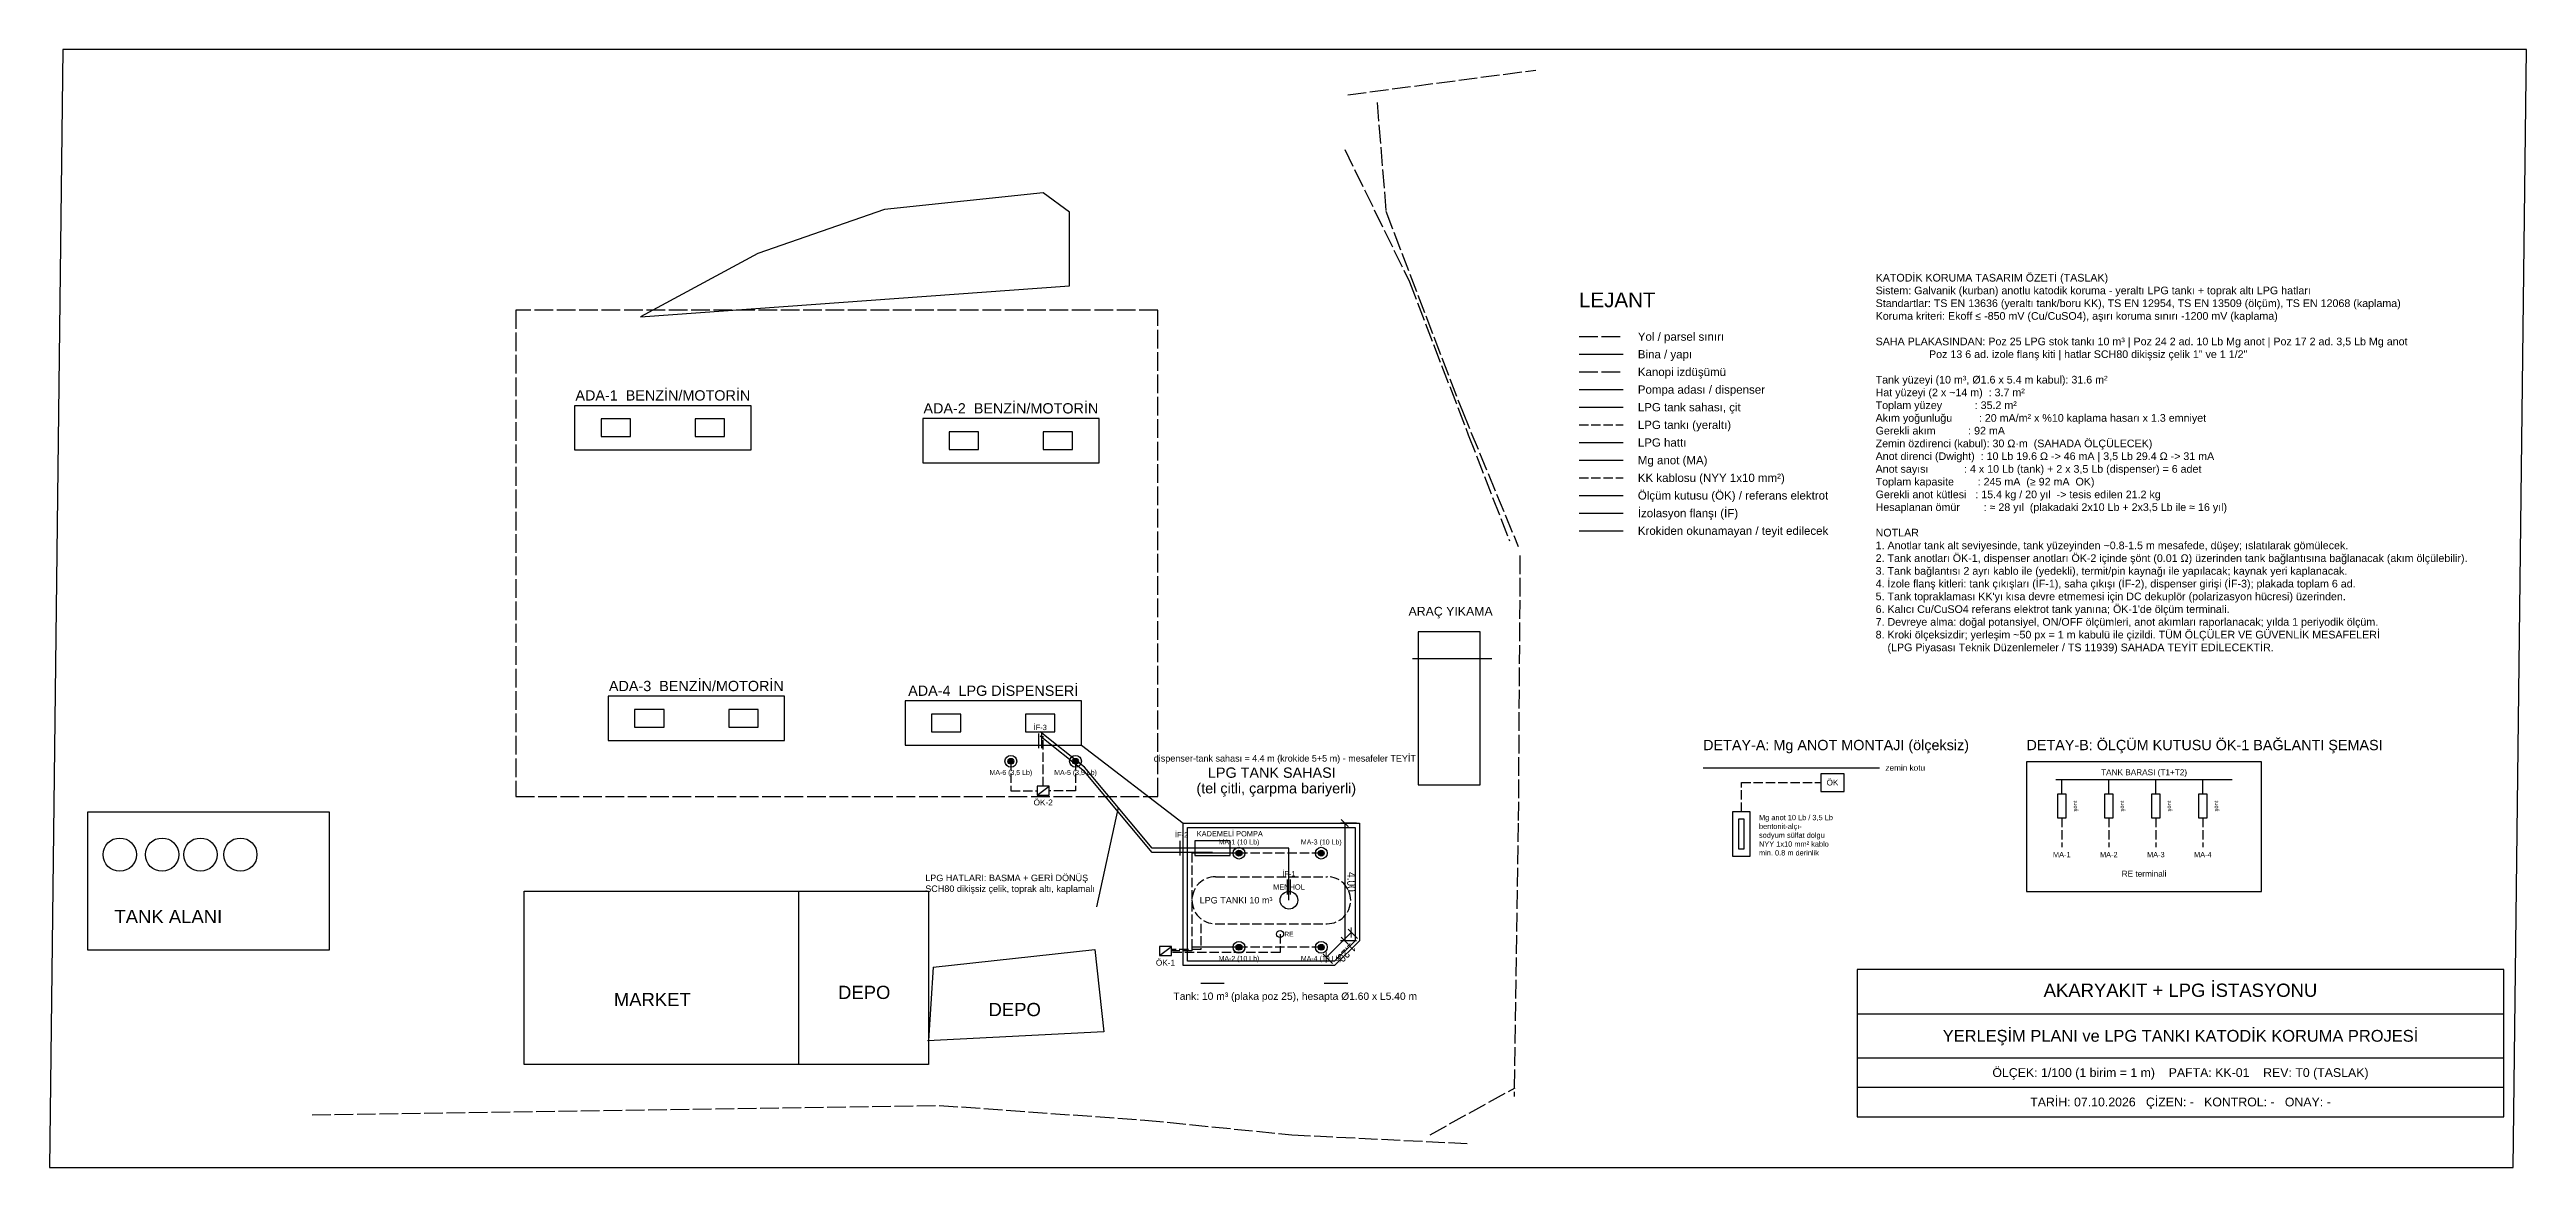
# Model space of a CAD drawing. Header units: metres. Extents: x -12.3 to 72, y -0.7 to 37.3.
import ezdxf
from ezdxf.enums import TextEntityAlignment as Align

# ---------------------------------------------------------------- set-up
doc = ezdxf.new("R2010")
doc.units = ezdxf.units.M
doc.header["$LTSCALE"] = 0.5
doc.linetypes.add('DASHED', pattern=[1.524, 1.27, -0.254])
doc.linetypes.add('DASHED2', pattern=[0.762, 0.635, -0.127])
for name, color, linetype in [('BINA', 7, 'Continuous'), ('KANOPI', 4, 'DASHED'), ('KK-ANOT', 30, 'Continuous'), ('KK-IZOLASYON', 140, 'Continuous'), ('KK-KABLO', 5, 'DASHED2'), ('KK-OLCUM', 2, 'Continuous'), ('LPG-HAT', 6, 'Continuous'), ('LPG-SAHA', 1, 'Continuous'), ('LPG-TANK', 1, 'DASHED2'), ('OLCU', 9, 'Continuous'), ('PAFTA', 7, 'Continuous'), ('POMPA-ADASI', 3, 'Continuous'), ('SINIR-YOL', 8, 'DASHED'), ('TEYIT', 11, 'Continuous'), ('YAZI', 7, 'Continuous')]:
    doc.layers.add(name, color=color, linetype=linetype)
doc.styles.add('OpenSansCondensed-Light', font='OpenSansCondensed-Light.ttf')
doc.styles.add('TR', font='arial.ttf')
doc.dimstyles.new('EZDXF', dxfattribs={"dimtxt": 0.25, "dimasz": 0.175, "dimexe": 0.375, "dimexo": 0.125, "dimgap": 0.1, "dimtad": 1, "dimlfac": 100, "dimzin": 12, "dimtxsty": 'OpenSansCondensed-Light', "dimblk": 'ARCHTICK', "dimcen": 2.5, "dimazin": 3, "dimtfac": 0.5, "dimtmove": 2, "dimatfit": 3})

# ---------------------------------------------------------------- blocks, each defined once
blk = doc.blocks.new('_ARCHTICK')
at = {"color": 0, "linetype": 'ByBlock', "const_width": 0.15}
blk.add_lwpolyline([(-0.5, -0.5), (0.5, 0.5)], dxfattribs=at)
blk = doc.blocks.new('*D6')
at = {"transparency": 16777216}
for p, q in [((32.017, 7.283), (31.169, 6.434)), ((32.229, 7.071), (31.911, 7.389)), ((31.381, 6.222), (31.063, 6.54))]:
    blk.add_line(p, q, dxfattribs=at)
at = {"layer": 'Defpoints', "transparency": 16777216}
for p in [(32.017, 7.283), (32.3, 7), (31.451, 6.151)]:
    blk.add_point(p, dxfattribs=at)
at = {"layer": 'OLCU', "transparency": 16777216, "xscale": 0.25, "yscale": 0.25}
for p, rotation in [((32.017, 7.283), 45.00000000000006), ((31.169, 6.434), 225)]:
    blk.add_blockref('_ARCHTICK', p, dxfattribs=dict(at, rotation=rotation))
at = {"layer": 'OLCU', "transparency": 16777216, "insert": (31.862, 6.59), "char_height": 0.3, "attachment_point": 5, "rotation": 225, "style": 'OpenSansCondensed-Light'}
blk.add_mtext('1.20', dxfattribs=at)

msp = doc.modelspace()

# ---------------------------------------------------------------- hatches: boundary and pattern name
at = {"layer": 'KK-ANOT'}
for points in [[(20.54, 13.1), (20.53239, 13.13827), (20.51071, 13.17071), (20.47827, 13.19239), (20.44, 13.2), (20.40173, 13.19239), (20.36929, 13.17071), (20.34761, 13.13827), (20.34, 13.1), (20.34761, 13.06173), (20.36929, 13.02929), (20.40173, 13.00761), (20.44, 13), (20.47827, 13.00761), (20.51071, 13.02929), (20.53239, 13.06173)], [(22.74, 13.1), (22.73239, 13.13827), (22.71071, 13.17071), (22.67827, 13.19239), (22.64, 13.2), (22.60173, 13.19239), (22.56929, 13.17071), (22.54761, 13.13827), (22.54, 13.1), (22.54761, 13.06173), (22.56929, 13.02929), (22.60173, 13.00761), (22.64, 13), (22.67827, 13.00761), (22.71071, 13.02929), (22.73239, 13.06173)], [(28.3, 9.97574), (28.29239, 10.014), (28.27071, 10.04645), (28.23827, 10.06812), (28.2, 10.07574), (28.16173, 10.06812), (28.12929, 10.04645), (28.10761, 10.014), (28.1, 9.97574), (28.10761, 9.93747), (28.12929, 9.90503), (28.16173, 9.88335), (28.2, 9.87574), (28.23827, 9.88335), (28.27071, 9.90503), (28.29239, 9.93747)], [(31.1, 9.97574), (31.09239, 10.014), (31.07071, 10.04645), (31.03827, 10.06812), (31, 10.07574), (30.96173, 10.06812), (30.92929, 10.04645), (30.90761, 10.014), (30.9, 9.97574), (30.90761, 9.93747), (30.92929, 9.90503), (30.96173, 9.88335), (31, 9.87574), (31.03827, 9.88335), (31.07071, 9.90503), (31.09239, 9.93747)], [(28.3, 6.77574), (28.29239, 6.814), (28.27071, 6.84645), (28.23827, 6.86812), (28.2, 6.87574), (28.16173, 6.86812), (28.12929, 6.84645), (28.10761, 6.814), (28.1, 6.77574), (28.10761, 6.73747), (28.12929, 6.70503), (28.16173, 6.68335), (28.2, 6.67574), (28.23827, 6.68335), (28.27071, 6.70503), (28.29239, 6.73747)], [(31.1, 6.77574), (31.09239, 6.814), (31.07071, 6.84645), (31.03827, 6.86812), (31, 6.87574), (30.96173, 6.86812), (30.92929, 6.84645), (30.90761, 6.814), (30.9, 6.77574), (30.90761, 6.73747), (30.92929, 6.70503), (30.96173, 6.68335), (31, 6.67574), (31.03827, 6.68335), (31.07071, 6.70503), (31.09239, 6.73747)]]:
    msp.add_hatch(color=30, dxfattribs=at).paths.add_polyline_path(points)

# ---------------------------------------------------------------- linework, layer by layer
for points in [[(-10.96961, 6.68721), (-2.74056, 6.68721), (-2.74056, 11.36467), (-10.96961, 11.36467)], [(17.63344, 2.78932), (3.88216, 2.78932), (3.88216, 8.68596), (17.63344, 8.68596)]]:
    msp.add_lwpolyline(points, close=True)
msp.add_lwpolyline([(13.23118, 2.78932), (13.23118, 8.68596)])
for centre in [(-9.87722, 9.92544), (-8.43625, 9.92544), (-7.13252, 9.92544), (-5.77263, 9.92544)]:
    msp.add_circle(centre, 0.56576)
at = {"layer": 'BINA'}
msp.add_lwpolyline([(7.83705, 28.20603), (22.43705, 29.26603), (22.43705, 31.76603), (21.53705, 32.42603), (16.13705, 31.86603), (11.83705, 30.36603)], close=True, dxfattribs=at)
for points in [[(39.76908, 26.93862), (41.26908, 26.93862)], [(17.8, 6.1), (23.3, 6.7), (23.6, 3.9), (17.6, 3.6)], [(17.8, 6.1), (17.63344, 3.60167)]]:
    msp.add_lwpolyline(points, dxfattribs=at)
at = {"layer": 'KANOPI'}
msp.add_lwpolyline([(3.6, 11.9), (25.44, 11.9), (25.44, 28.44), (3.6, 28.44)], close=True, dxfattribs=at)
msp.add_lwpolyline([(39.76908, 26.33862), (41.26908, 26.33862)], dxfattribs=at)
at = {"layer": 'KK-ANOT'}
msp.add_lwpolyline([(39.76908, 23.33862), (41.26908, 23.33862)], dxfattribs=at)
for points in [[(44.99113, 9.87741), (45.59113, 9.87741), (45.59113, 11.37741), (44.99113, 11.37741)], [(45.19113, 10.12741), (45.39113, 10.12741), (45.39113, 11.12741), (45.19113, 11.12741)]]:
    msp.add_lwpolyline(points, close=True, dxfattribs=at)
for centre, radius in [((20.44, 13.1), 0.2), ((20.44, 13.1), 0.1), ((22.64, 13.1), 0.2), ((22.64, 13.1), 0.1), ((28.2, 9.97574), 0.2), ((31, 9.97574), 0.2), ((28.2, 9.97574), 0.1), ((31, 9.97574), 0.1), ((28.2, 6.77574), 0.2), ((28.2, 6.77574), 0.1), ((31, 6.77574), 0.2), ((31, 6.77574), 0.1)]:
    msp.add_circle(centre, radius, dxfattribs=at)
at = {"layer": 'KK-IZOLASYON'}
for points in [[(39.76908, 21.53862), (41.26908, 21.53862)], [(21.39, 13.55), (21.39, 14.05)], [(21.49, 13.55), (21.49, 14.05)], [(26.2, 9.9), (26.2, 10.4)], [(26.3, 9.9), (26.3, 10.4)], [(29.85, 8.57574), (29.85, 9.07574)], [(29.95, 8.57574), (29.95, 9.07574)]]:
    msp.add_lwpolyline(points, dxfattribs=at)
at = {"layer": 'KK-KABLO'}
for points in [[(39.76908, 22.73862), (41.26908, 22.73862)], [(21.54, 12.25), (21.54, 13.95)], [(20.44, 13.1), (20.44, 12.1), (21.34, 12.1)], [(22.64, 13.1), (22.64, 12.1), (21.74, 12.1)], [(45.29113, 11.37741), (45.29113, 12.37741), (47.99113, 12.37741)], [(56.19113, 11.17741), (56.19113, 10.17741)], [(57.79113, 11.17741), (57.79113, 10.17741)], [(59.39113, 11.17741), (59.39113, 10.17741)], [(60.99113, 11.17741), (60.99113, 10.17741)], [(28.2, 9.97574), (26.6, 9.97574), (26.6, 6.65147), (25.9, 6.65147)], [(31, 9.97574), (26.6, 9.97574), (26.6, 6.65147), (25.9, 6.65147)], [(26.9, 7.57574), (26.9, 6.70147), (25.9, 6.70147)], [(29.6, 7.22574), (29.6, 6.60147), (25.9, 6.60147)], [(28.2, 6.77574), (26.6, 6.77574), (26.6, 6.65147), (25.9, 6.65147)], [(31, 6.77574), (26.6, 6.77574), (26.6, 6.65147), (25.9, 6.65147)]]:
    msp.add_lwpolyline(points, dxfattribs=at)
at = {"layer": 'KK-OLCUM'}
for points in [[(39.76908, 22.13862), (41.26908, 22.13862)], [(21.34, 11.95), (21.74, 12.25)], [(55.99113, 12.47741), (61.99113, 12.47741)], [(56.19113, 11.97741), (56.19113, 12.47741)], [(57.79113, 11.97741), (57.79113, 12.47741)], [(59.39113, 11.97741), (59.39113, 12.47741)], [(60.99113, 11.97741), (60.99113, 12.47741)], [(25.5, 6.50147), (25.9, 6.80147)]]:
    msp.add_lwpolyline(points, dxfattribs=at)
for points in [[(47.99113, 12.07741), (48.79113, 12.07741), (48.79113, 12.67741), (47.99113, 12.67741)], [(54.99113, 8.67741), (62.99113, 8.67741), (62.99113, 13.07741), (54.99113, 13.07741)], [(21.34, 11.95), (21.74, 11.95), (21.74, 12.25), (21.34, 12.25)], [(56.04113, 11.17741), (56.34113, 11.17741), (56.34113, 11.97741), (56.04113, 11.97741)], [(57.64113, 11.17741), (57.94113, 11.17741), (57.94113, 11.97741), (57.64113, 11.97741)], [(59.24113, 11.17741), (59.54113, 11.17741), (59.54113, 11.97741), (59.24113, 11.97741)], [(60.84113, 11.17741), (61.14113, 11.17741), (61.14113, 11.97741), (60.84113, 11.97741)], [(25.5, 6.50147), (25.9, 6.50147), (25.9, 6.80147), (25.5, 6.80147)]]:
    msp.add_lwpolyline(points, close=True, dxfattribs=at)
msp.add_circle((29.6, 7.22574), 0.12, dxfattribs=at)
at = {"layer": 'LPG-HAT'}
for points in [[(39.76908, 23.93862), (41.26908, 23.93862)], [(27.3, 10.15), (26.25, 10.15), (25.25, 10.15), (22.94, 12.9), (21.44, 14.1)], [(27.3, 10), (26.25, 10), (25.25, 10), (22.94, 12.75), (21.44, 13.95)], [(24.095, 11.525), (23.35, 8.15)], [(29.9, 8.37574), (29.9, 10.15), (27.3, 10.15)]]:
    msp.add_lwpolyline(points, dxfattribs=at)
at = {"layer": 'LPG-SAHA'}
for points in [[(39.76908, 25.13862), (41.26908, 25.13862)], [(26.9, 5.55147), (27.7, 5.55147)], [(31.1, 5.55147), (31.9, 5.55147)]]:
    msp.add_lwpolyline(points, dxfattribs=at)
for points in [[(26.3, 11), (32.3, 11), (32.3, 7), (31.45147, 6.15147), (26.3, 6.15147)], [(26.45, 10.85), (32.15, 10.85), (32.15, 7), (31.45147, 6.30147), (26.45, 6.30147)], [(26.7, 9.9), (27.9, 9.9), (27.9, 10.4), (26.7, 10.4)]]:
    msp.add_lwpolyline(points, close=True, dxfattribs=at)
msp.add_circle((29.9, 8.37574), 0.3, dxfattribs=at)
at = {"layer": 'LPG-TANK'}
for points in [[(39.76908, 24.53862), (41.26908, 24.53862)], [(27.4, 9.17574), (31.2, 9.17574)], [(27.4, 7.57574), (31.2, 7.57574)]]:
    msp.add_lwpolyline(points, dxfattribs=at)
for centre, start, end in [((27.4, 8.37574), 90, 270), ((31.2, 8.37574), 270, 90)]:
    msp.add_arc(centre, 0.8, start, end, dxfattribs=at)
at = {"layer": 'OLCU'}
msp.add_lwpolyline([(22.84, 13.65), (26.3, 11)], dxfattribs=at)
at = {"layer": 'PAFTA'}
for points in [[(-12.26443, -0.70943), (71.54527, -0.70943), (72, 37.29875), (-11.8097, 37.29875)], [(49.22973, 1.01559), (71.22973, 1.01559), (71.22973, 6.01559), (49.22973, 6.01559)]]:
    msp.add_lwpolyline(points, close=True, dxfattribs=at)
for points in [[(43.99113, 12.87741), (49.99113, 12.87741)], [(49.22973, 4.51559), (71.22973, 4.51559)], [(49.22973, 3.01559), (71.22973, 3.01559)], [(49.22973, 2.01559), (71.22973, 2.01559)]]:
    msp.add_lwpolyline(points, dxfattribs=at)
at = {"layer": 'POMPA-ADASI'}
msp.add_lwpolyline([(39.76908, 25.73862), (41.26908, 25.73862)], dxfattribs=at)
for points in [[(5.6, 23.69), (11.6, 23.69), (11.6, 25.19), (5.6, 25.19)], [(6.5, 24.14), (7.5, 24.14), (7.5, 24.74), (6.5, 24.74)], [(9.7, 24.14), (10.7, 24.14), (10.7, 24.74), (9.7, 24.74)], [(17.44, 23.25), (23.44, 23.25), (23.44, 24.75), (17.44, 24.75)], [(18.34, 23.7), (19.34, 23.7), (19.34, 24.3), (18.34, 24.3)], [(21.54, 23.7), (22.54, 23.7), (22.54, 24.3), (21.54, 24.3)], [(6.74, 13.81), (12.74, 13.81), (12.74, 15.31), (6.74, 15.31)], [(7.64, 14.26), (8.64, 14.26), (8.64, 14.86), (7.64, 14.86)], [(10.84, 14.26), (11.84, 14.26), (11.84, 14.86), (10.84, 14.86)], [(16.84, 13.65), (22.84, 13.65), (22.84, 15.15), (16.84, 15.15)], [(17.74, 14.1), (18.74, 14.1), (18.74, 14.7), (17.74, 14.7)], [(20.94, 14.1), (21.94, 14.1), (21.94, 14.7), (20.94, 14.7)]]:
    msp.add_lwpolyline(points, close=True, dxfattribs=at)
at = {"layer": 'SINIR-YOL'}
for points in [[(31.9, 35.76), (38.3, 36.6)], [(32.9, 35.5), (33.2, 31.8), (35.8, 25), (37.7, 20.4)], [(31.8, 33.9), (34, 29.4), (36, 24.2), (37.4, 20.6)], [(39.76908, 27.53862), (41.26908, 27.53862)], [(37.76, 20.1), (37.7, 11), (37.56, 1.7)], [(34.7, 0.4), (37.6, 2)], [(-3.32847, 1.08442), (18, 1.4), (25, 0.9), (30, 0.4), (36, 0.1)]]:
    msp.add_lwpolyline(points, dxfattribs=at)
at = {"layer": 'TEYIT'}
for points in [[(39.76908, 20.93862), (41.26908, 20.93862)], [(34.1, 16.6), (36.8, 16.6)]]:
    msp.add_lwpolyline(points, dxfattribs=at)
msp.add_lwpolyline([(34.3, 12.3), (36.4, 12.3), (36.4, 17.5), (34.3, 17.5)], close=True, dxfattribs=at)

# ---------------------------------------------------------------- texts
at = {"layer": 'BINA', "style": 'TR'}
for s, p in [('TANK ALANI', (-8.22384, 7.82217)), ('MARKET ', (8.32963, 5)), ('DEPO', (15.45017, 5.24292)), ('DEPO', (20.57032, 4.65896))]:
    msp.add_text(s, height=0.45, dxfattribs=at).set_placement(p, align=Align.MIDDLE_CENTER)
at = {"layer": 'KK-ANOT', "style": 'TR'}
for s, height, p in [('MA-6 (3,5 Lb)', 0.17, (20.44, 12.72)), ('MA-5 (3,5 Lb)', 0.17, (22.64, 12.72)), ('MA-1 (10 Lb)', 0.17, (28.2, 10.35574)), ('MA-3 (10 Lb)', 0.17, (31, 10.35574)), ('MA-1', 0.18, (56.19113, 9.92741)), ('MA-2', 0.18, (57.79113, 9.92741)), ('MA-3', 0.18, (59.39113, 9.92741)), ('MA-4', 0.18, (60.99113, 9.92741)), ('MA-2 (10 Lb)', 0.17, (28.2, 6.39574)), ('MA-4 (10 Lb)', 0.17, (31, 6.39574))]:
    msp.add_text(s, height=height, dxfattribs=at).set_placement(p, align=Align.MIDDLE_CENTER)
at = {"layer": 'KK-IZOLASYON', "style": 'TR'}
for s, p in [('İF-3', (21.44, 14.25)), ('İF-2', (26.25, 10.6)), ('İF-1', (29.9, 9.27574))]:
    msp.add_text(s, height=0.18, dxfattribs=at).set_placement(p, align=Align.MIDDLE_CENTER)
at = {"layer": 'KK-OLCUM', "style": 'TR'}
for s, height, p in [('TANK BARASI (T1+T2)', 0.2, (58.99113, 12.72741)), ('ÖK-2', 0.2, (21.54, 11.7)), ('ÖK', 0.2, (48.39113, 12.37741)), ('RE terminali', 0.2, (58.99113, 9.27741)), ('RE', 0.16, (29.9, 7.22574)), ('ÖK-1', 0.2, (25.7, 6.25147))]:
    msp.add_text(s, height=height, dxfattribs=at).set_placement(p, align=Align.MIDDLE_CENTER)
for p in [(56.64113, 11.57741), (58.24113, 11.57741), (59.84113, 11.57741), (61.44113, 11.57741)]:
    msp.add_text('şönt', height=0.14, rotation=90, dxfattribs=at).set_placement(p, align=Align.MIDDLE_CENTER)
at = {"layer": 'LPG-HAT', "insert": (17.52741, 9.24431), "char_height": 0.22, "attachment_point": 1, "style": 'TR'}
msp.add_mtext('LPG HATLARI: BASMA + GERİ DÖNÜŞ\\PSCH80 dikişsiz çelik, toprak altı, kaplamalı', dxfattribs=at)
at = {"layer": 'LPG-SAHA', "style": 'TR'}
for s, height, p in [('LPG TANK SAHASI', 0.35, (29.31681, 12.71319)), (' (tel çitli, çarpma bariyerli)', 0.35, (29.40085, 12.18243)), ('KADEMELİ POMPA', 0.18, (27.88717, 10.63574)), ('MENHOL', 0.18, (29.9, 8.82574))]:
    msp.add_text(s, height=height, dxfattribs=at).set_placement(p, align=Align.MIDDLE_CENTER)
at = {"layer": 'LPG-TANK', "style": 'TR'}
for s, height, p in [('LPG TANKI 10 m³', 0.22, (28.1, 8.37574)), ('Tank: 10 m³ (plaka poz 25), hesapta Ø1.60 x L5.40 m ', 0.25, (30.16305, 5.11318))]:
    msp.add_text(s, height=height, dxfattribs=at).set_placement(p, align=Align.MIDDLE_CENTER)
at = {"layer": 'OLCU', "style": 'TR'}
msp.add_text('dispenser-tank sahası ≈ 4.4 m (krokide 5+5 m) - mesafeler TEYİT', height=0.22, dxfattribs=at).set_placement((25.3, 13.2), align=Align.MIDDLE_LEFT)
at = {"layer": 'PAFTA', "style": 'TR'}
for s, height, p in [('AKARYAKIT + LPG İSTASYONU', 0.45, (60.22973, 5.31559)), ('YERLEŞİM PLANI ve LPG TANKI KATODİK KORUMA PROJESİ', 0.4, (60.22973, 3.76559)), ('ÖLÇEK: 1/100 (1 birim = 1 m)    PAFTA: KK-01    REV: T0 (TASLAK)', 0.3, (60.22973, 2.51559)), ('TARİH: 07.10.2026   ÇİZEN: -   KONTROL: -   ONAY: -', 0.3, (60.22973, 1.51559))]:
    msp.add_text(s, height=height, dxfattribs=at).set_placement(p, align=Align.MIDDLE_CENTER)
at = {"layer": 'POMPA-ADASI', "style": 'TR'}
for s, p in [('ADA-1  BENZİN/MOTORİN', (8.6, 25.54)), ('ADA-2  BENZİN/MOTORİN', (20.44, 25.1)), ('ADA-3  BENZİN/MOTORİN', (9.74, 15.66)), ('ADA-4  LPG DİSPENSERİ', (19.84, 15.5))]:
    msp.add_text(s, height=0.35, dxfattribs=at).set_placement(p, align=Align.MIDDLE_CENTER)
at = {"layer": 'TEYIT', "style": 'TR'}
msp.add_text('ARAÇ YIKAMA', height=0.3, dxfattribs=at).set_placement((35.4, 18.2), align=Align.MIDDLE_CENTER)
at = {"layer": 'YAZI', "style": 'TR'}
for s, height, p in [('LEJANT', 0.5, (39.76908, 28.53862)), ('DETAY-A: Mg ANOT MONTAJI (ölçeksiz)', 0.35, (43.99113, 13.47741)), ('DETAY-B: ÖLÇÜM KUTUSU ÖK-1 BAĞLANTI ŞEMASI', 0.35, (54.99113, 13.47741))]:
    msp.add_text(s, height=height, dxfattribs=at).set_placement(p)
for s, height, p in [('Yol / parsel sınırı', 0.28, (41.76908, 27.53862)), ('Bina / yapı', 0.28, (41.76908, 26.93862)), ('Kanopi izdüşümü', 0.28, (41.76908, 26.33862)), ('Pompa adası / dispenser', 0.28, (41.76908, 25.73862)), ('LPG tank sahası, çit', 0.28, (41.76908, 25.13862)), ('LPG tankı (yeraltı)', 0.28, (41.76908, 24.53862)), ('LPG hattı', 0.28, (41.76908, 23.93862)), ('Mg anot (MA)', 0.28, (41.76908, 23.33862)), ('KK kablosu (NYY 1x10 mm²)', 0.28, (41.76908, 22.73862)), ('Ölçüm kutusu (ÖK) / referans elektrot', 0.28, (41.76908, 22.13862)), ('Krokiden okunamayan / teyit edilecek', 0.28, (41.76908, 20.93862)), ('İzolasyon flanşı (İF)', 0.28, (41.76908, 21.53862)), ('zemin kotu', 0.2, (50.19113, 12.87741))]:
    msp.add_text(s, height=height, dxfattribs=at).set_placement(p, align=Align.MIDDLE_LEFT)
at = {"layer": 'YAZI', "insert": (49.85891, 29.67201), "char_height": 0.26, "width": 26, "attachment_point": 1, "style": 'TR'}
msp.add_mtext('KATODİK KORUMA TASARIM ÖZETİ (TASLAK)\\PSistem: Galvanik (kurban) anotlu katodik koruma - yeraltı LPG tankı + toprak altı LPG hatları\\PStandartlar: TS EN 13636 (yeraltı tank/boru KK), TS EN 12954, TS EN 13509 (ölçüm), TS EN 12068 (kaplama)\\PKoruma kriteri: Ekoff ≤ -850 mV (Cu/CuSO4), aşırı koruma sınırı -1200 mV (kaplama)\\P\\PSAHA PLAKASINDAN: Poz 25 LPG stok tankı 10 m³ | Poz 24 2 ad. 10 Lb Mg anot | Poz 17 2 ad. 3,5 Lb Mg anot\\P                  Poz 13 6 ad. izole flanş kiti | hatlar SCH80 dikişsiz çelik 1" ve 1 1/2"\\P\\PTank yüzeyi (10 m³, Ø1.6 x 5.4 m kabul): 31.6 m²\\PHat yüzeyi (2 x ~14 m)  : 3.7 m²\\PToplam yüzey           : 35.2 m²\\PAkım yoğunluğu         : 20 mA/m² x %10 kaplama hasarı x 1.3 emniyet\\PGerekli akım           : 92 mA\\PZemin özdirenci (kabul): 30 Ω·m  (SAHADA ÖLÇÜLECEK)\\PAnot direnci (Dwight)  : 10 Lb 19.6 Ω -> 46 mA | 3,5 Lb 29.4 Ω -> 31 mA\\PAnot sayısı            : 4 x 10 Lb (tank) + 2 x 3,5 Lb (dispenser) = 6 adet\\PToplam kapasite        : 245 mA  (≥ 92 mA  OK)\\PGerekli anot kütlesi   : 15.4 kg / 20 yıl  -> tesis edilen 21.2 kg\\PHesaplanan ömür        : ≈ 28 yıl  (plakadaki 2x10 Lb + 2x3,5 Lb ile ≈ 16 yıl)\\P\\PNOTLAR\\P1. Anotlar tank alt seviyesinde, tank yüzeyinden ~0.8-1.5 m mesafede, düşey; ıslatılarak gömülecek.\\P2. Tank anotları ÖK-1, dispenser anotları ÖK-2 içinde şönt (0.01 Ω) üzerinden tank bağlantısına bağlanacak (akım ölçülebilir).\\P3. Tank bağlantısı 2 ayrı kablo ile (yedekli), termit/pin kaynağı ile yapılacak; kaynak yeri kaplanacak.\\P4. İzole flanş kitleri: tank çıkışları (İF-1), saha çıkışı (İF-2), dispenser girişi (İF-3); plakada toplam 6 ad.\\P5. Tank topraklaması KK\'yı kısa devre etmemesi için DC dekuplör (polarizasyon hücresi) üzerinden.\\P6. Kalıcı Cu/CuSO4 referans elektrot tank yanına; ÖK-1\'de ölçüm terminali.\\P7. Devreye alma: doğal potansiyel, ON/OFF ölçümleri, anot akımları raporlanacak; yılda 1 periyodik ölçüm.\\P8. Kroki ölçeksizdir; yerleşim ~50 px = 1 m kabulü ile çizildi. TÜM ÖLÇÜLER VE GÜVENLİK MESAFELERİ\\P    (LPG Piyasası Teknik Düzenlemeler / TS 11939) SAHADA TEYİT EDİLECEKTİR.', dxfattribs=at)
at = {"layer": 'YAZI', "insert": (45.89113, 11.27741), "char_height": 0.18, "attachment_point": 1, "style": 'TR'}
msp.add_mtext('Mg anot 10 Lb / 3,5 Lb\\Pbentonit-alçı-\\Psodyum sülfat dolgu\\PNYY 1x10 mm² kablo\\Pmin. 0.8 m derinlik', dxfattribs=at)

# ---------------------------------------------------------------- dimensions: what is measured, and where the dimension line sits
at = {"layer": 'OLCU'}
msp.add_linear_dim(base=(31.8, 11), p1=(32.3, 11), p2=(32.3, 7), angle=270, text='4.00', dimstyle='EZDXF', override={"dimtxt": 0.3, "dimasz": 0.25, "dimexe": 0.15, "dimexo": 0.1, "dimgap": 0.08, "dimdec": 2}, dxfattribs=at).render()
dim = msp.add_linear_dim(base=(32.01716, 7.28284), p1=(32.3, 7), p2=(31.45147, 6.15147), angle=225, text='1.20', dimstyle='EZDXF', override={"dimtxt": 0.3, "dimasz": 0.25, "dimexe": 0.15, "dimexo": 0.1, "dimgap": 0.08, "dimdec": 2}, dxfattribs=at)
dim.commit()
dim.dimension.update_dxf_attribs({"geometry": '*D6', "text_midpoint": (31.86159, 6.58988)})

doc.saveas('drawing.dxf')
